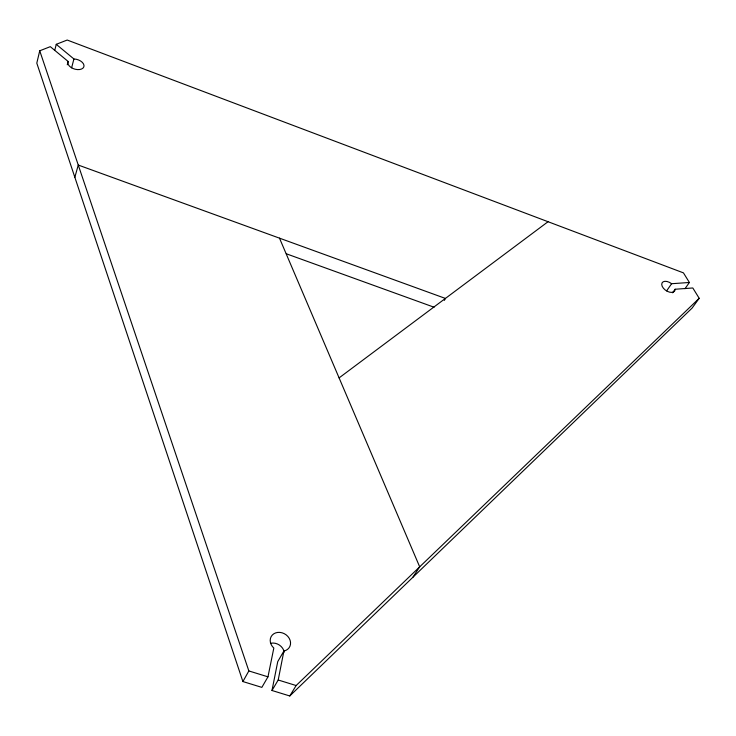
<?xml version="1.0" encoding="UTF-8"?>
<svg xmlns="http://www.w3.org/2000/svg" width="736" height="736" viewBox="0 0 736 736"><rect width="100%" height="100%" fill="white"/><g stroke="black" fill="none" stroke-linecap="round" stroke-linejoin="round"><path stroke-width="1.1" d="M56.249 44.326L67.197 40.038L683.44 272.872L689.393 282.477L671.609 283.719A7.498 4.416 33.9 0 0 662.06 282.882A7.498 4.416 33.9 0 0 667.432 291.373A7.498 4.416 33.9 0 0 675.105 289.248L692.806 287.978L699.2 298.292L692.153 308.034L289.772 695.962L271.989 690.497L278.208 680L283.903 651.02A10.58 8.988 30.9 0 0 289.202 638.287A10.58 8.988 30.9 0 0 273.838 633.77A10.58 8.988 30.9 0 0 273.82 648.066L267.968 676.835L261.85 687.378L242.898 681.554L36.8 63.13L39.735 50.793L50.306 46.653L68.135 61.456A8.317 4.968 16.8 0 0 75.136 69.23A8.317 4.968 16.8 0 0 83.996 65.421A8.317 4.968 16.8 0 0 73.913 58.972L56.249 44.326L54.878 49.901M271.989 690.497L277.739 661.618L283.903 651.02M67.28 64.786L68.135 61.456M71.613 67.841L73.913 58.972M74.842 177.293L78.264 165.048L445.409 298.43L444.332 300.38M242.898 681.554L248.851 670.938L39.735 50.793M289.772 695.962L296.139 685.538L699.2 298.292M412.859 577.291L419.686 566.84L279.487 238.151M666.614 290.876L671.609 283.719M672.584 292.818L675.105 289.248M684.986 288.696L689.393 282.477M339.094 377.899L548.035 221.72M248.851 670.938L267.968 676.835M278.208 680L296.139 685.538M286.286 253.773L434.084 307.225M270.894 643.236A10.479 8.97 31 0 1 284.225 652.087"/></g></svg>
